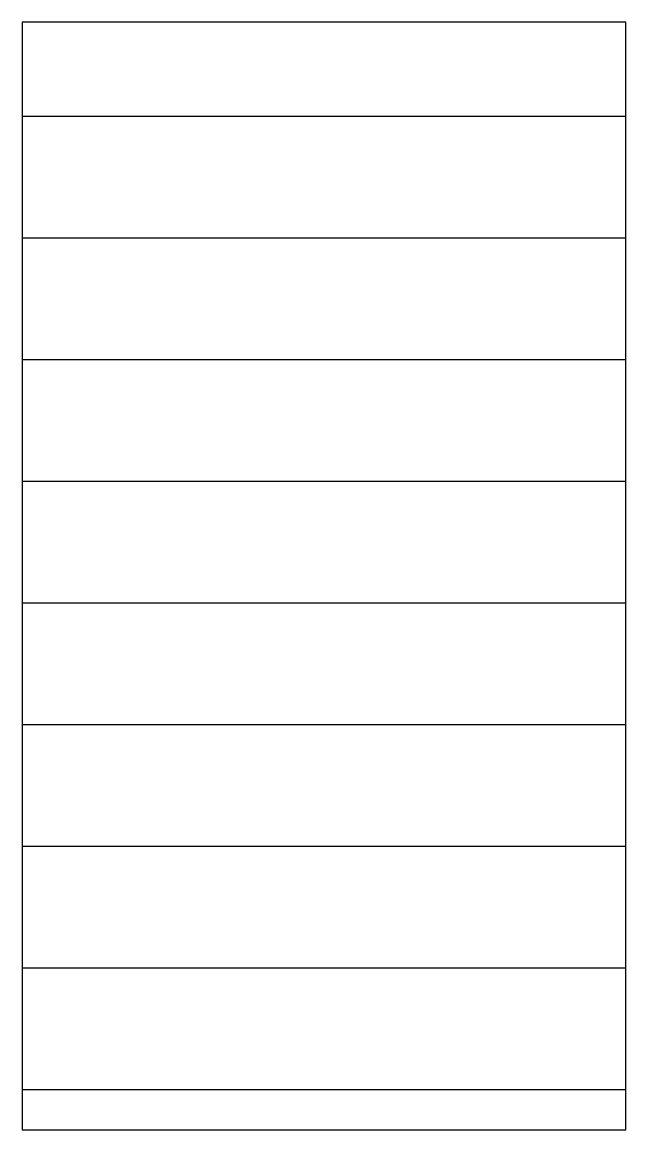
# Model space of a CAD drawing. Header units: millimetres. Extents: x -242231 to 419123, y -2399 to 525285.
# Drawn here: x -207811 to -207146, y 30335 to 31555 of the extents above; entities that cross this region are included whole.
import ezdxf

# ---------------------------------------------------------------- set-up
doc = ezdxf.new("R2010")
doc.units = ezdxf.units.MM

msp = doc.modelspace()

# ---------------------------------------------------------------- linework, layer by layer
at = {"linetype": 'Continuous'}
for p, q in [((-207811.334, 31555.208), (-207811.334, 30335.151)), ((-207146.368, 31555.208), (-207811.334, 31555.208)), ((-207146.368, 30335.151), (-207146.368, 31555.208)), ((-207811.334, 30335.151), (-207146.368, 30335.151))]:
    msp.add_line(p, q, dxfattribs=at)
at = {"color": 251, "linetype": 'Continuous', "lineweight": 25}
for p, q in [((-207811.334, 31451.51), (-207146.368, 31451.51)), ((-207811.334, 31317.51), (-207146.368, 31317.51)), ((-207811.334, 31183.51), (-207146.368, 31183.51)), ((-207811.334, 31049.51), (-207146.368, 31049.51)), ((-207811.334, 30915.51), (-207146.368, 30915.51)), ((-207811.334, 30781.51), (-207146.368, 30781.51)), ((-207811.334, 30647.51), (-207146.368, 30647.51)), ((-207811.334, 30513.51), (-207146.368, 30513.51)), ((-207811.334, 30379.51), (-207146.368, 30379.51))]:
    msp.add_line(p, q, dxfattribs=at)

doc.saveas('drawing.dxf')
